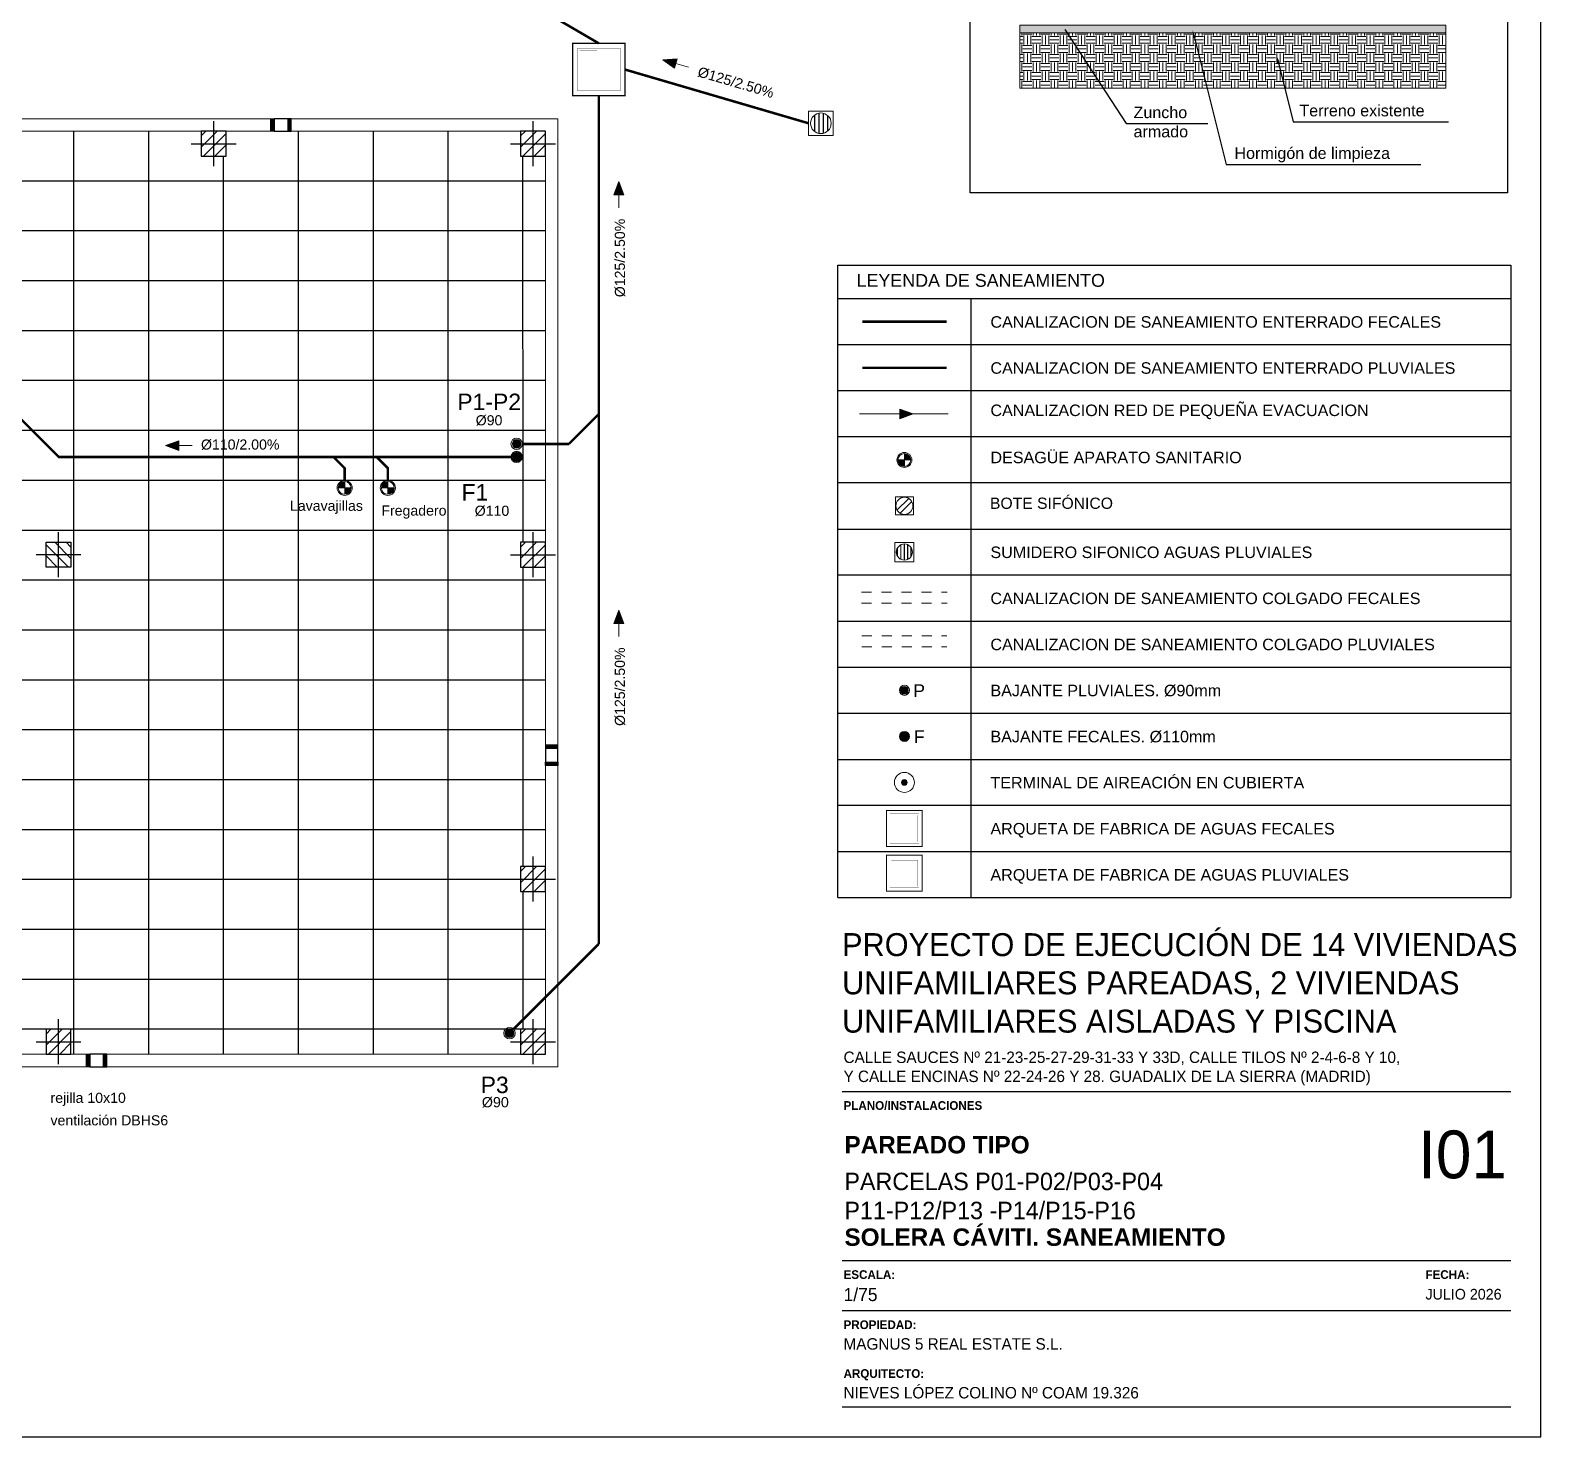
# Model space of a CAD drawing. Header units: millimetres. Extents: x 441156 to 441876, y 4514765 to 4515211.
# Drawn here: x 441206.12 to 441221.26, y 4515165.05 to 4515179.14 of the extents above; entities that cross this region are included whole.
import ezdxf
from ezdxf.enums import TextEntityAlignment as Align

# ---------------------------------------------------------------- set-up
doc = ezdxf.new("R2010")
doc.units = ezdxf.units.MM
doc.linetypes.add('CONTINUA', pattern=[0])
doc.linetypes.add('TRAZO_Y_PUNTO', pattern=[1, 0.5, -0.25, 0, -0.25])
doc.layers.add('01_cartela', color=6, linetype='Continuous', plot=False)
for name, color, linetype in [('01_FECALES', 170, 'Continuous'), ('01_texto cartela', 5, 'Continuous'), ('01_textos', 7, 'Continuous'), ('01_ventanas', 2, 'Continuous'), ('CALEFAC_NOTAS', 7, 'Continuous'), ('INGIN SANEAMIENTO TEXTO', 7, 'Continuous'), ('PILAR_EJES', 1, 'Continuous'), ('PILAR_HORMIGON', 2, 'Continuous'), ('PILAR_RAYA', 4, 'Continuous')]:
    doc.layers.add(name, color=color, linetype=linetype)
for name, color, linetype, lineweight in [('01_varios', 4, 'Continuous', 0), ('_CAVITI-AUX', 2, 'Continuous', 5), ('INGIN SANEAMIENTO BAJANTE FECALES', 10, 'Continuous', 5), ('INGIN SANEAMIENTO BAJANTE PLUVIALES', 170, 'Continuous', 5), ('INGIN SANEAMIENTO ENTERRADO FECALES', 10, 'Continuous', 25), ('INGIN SANEAMIENTO ENTERRADO PLUVIALES', 170, 'Continuous', 25), ('INGIN SANEAMIENTO TEXTO ENTERRADO', 7, 'Continuous', 0), ('Instalaciones_ventilación_extracción', 86, 'Continuous', 25)]:
    doc.layers.add(name, color=color, linetype=linetype, lineweight=lineweight)
doc.layers.add('INGIN SANEAMIENTO INTERIOR', color=7, linetype='Continuous', lineweight=20, true_color=0x046206)
doc.styles.add('Century Gothic', font='', dxfattribs={"height": 2})
doc.styles.add('Century Gothic_3', font='', dxfattribs={"height": 4.5})
doc.styles.add('Century Gothic_5', font='', dxfattribs={"height": 2.5})
doc.styles.add('Century Gothic_6', font='', dxfattribs={"height": 11})
doc.styles.add('Estilo1', font='swissel.ttf')
doc.styles.add('NIEVES2', font='sanss___.ttf')
doc.styles.add('NIEVES3', font='swisseb.ttf')
doc.styles.get('Century Gothic').set_extended_font_data('Century Gothic')
doc.styles.get('Century Gothic_3').set_extended_font_data('Century Gothic')
doc.styles.get('Century Gothic_5').set_extended_font_data('Century Gothic')
doc.styles.get('Century Gothic_6').set_extended_font_data('Century Gothic')
doc.linetypes.add('FLE2', pattern='A,1e-05,[1,fle2.shx,S=1,R=0,X=0,Y=0],-1', length=1.00001)

# ---------------------------------------------------------------- blocks, each defined once
blk = doc.blocks.new('B PLUVIALES')
at = {"layer": 'INGIN SANEAMIENTO BAJANTE PLUVIALES', "lineweight": 0}
h = blk.add_hatch(color=256, dxfattribs=at)
h.dxf.hatch_style = 1
edge = h.paths.add_edge_path()
edge.add_arc((57.049, 40.386), 0.0688, 0, 360)
for radius in [0.0918, 0.0688]:
    blk.add_circle((57.049, 40.386), radius, dxfattribs=at)
blk = doc.blocks.new('BAJANTE FECALES')
at = {"layer": 'INGIN SANEAMIENTO BAJANTE FECALES', "lineweight": 0}
h = blk.add_hatch(dxfattribs=at)
h.set_pattern_fill('GOST_WOOD', color=256, scale=0.005)
edge = h.paths.add_edge_path(flags=17)
edge.add_arc((57.049, 39.966), 0.0688, 0, 360)
edge = h.paths.add_edge_path()
edge.add_arc((57.049, 39.966), 0.0918, 0, 360)
h = blk.add_hatch(color=256, dxfattribs=at)
h.dxf.hatch_style = 1
edge = h.paths.add_edge_path()
edge.add_arc((57.049, 39.966), 0.0688, 0, 360)
for radius in [0.0918, 0.0688]:
    blk.add_circle((57.049, 39.966), radius, dxfattribs=at)
blk = doc.blocks.new('ARQUETA FECALES 1')
at = {"layer": 'INGIN SANEAMIENTO ENTERRADO FECALES'}
for points, const_width in [([(13.525, 21.29), (13.525, 21.824), (14.059, 21.824), (14.059, 21.29)], 0.015), ([(13.574, 21.339), (13.574, 21.775), (14.01, 21.775), (14.01, 21.339)], 0.0015), ([(13.597, 21.362), (13.597, 21.753), (13.988, 21.753), (13.988, 21.362)], 0.0015)]:
    blk.add_lwpolyline(points, close=True, dxfattribs=dict(at, const_width=const_width))
blk = doc.blocks.new('ARQUETA 3')
at = {"layer": 'INGIN SANEAMIENTO ENTERRADO PLUVIALES'}
for points, const_width in [([(13.614, 20.539), (13.614, 20.895), (13.97, 20.895), (13.97, 20.539)], 0.01), ([(13.647, 20.572), (13.647, 20.862), (13.937, 20.862), (13.937, 20.572)], 0.001), ([(13.662, 20.587), (13.662, 20.847), (13.922, 20.847), (13.922, 20.587)], 0.001)]:
    blk.add_lwpolyline(points, close=True, dxfattribs=dict(at, const_width=const_width))
blk = doc.blocks.new('SIFON')
at = {"layer": 'INGIN SANEAMIENTO INTERIOR', "linetype": 'Continuous', "lineweight": 0}
h = blk.add_hatch(color=256, dxfattribs=at)
h.dxf.hatch_style = 1
edge = h.paths.add_edge_path()
edge.add_line((1065.928, 523.956), (1065.852, 523.956))
edge.add_arc((1065.928, 523.956), 0.076, 180, 270)
edge.add_line((1065.928, 523.88), (1065.928, 523.956))
edge = h.paths.add_edge_path()
edge.add_line((1065.928, 524.032), (1065.928, 523.956))
edge.add_line((1065.928, 523.956), (1066.004, 523.956))
edge.add_arc((1065.928, 523.956), 0.076, 0, 90)
for points in [[(1065.852, 523.956), (1066.004, 523.956)], [(1065.928, 524.032), (1065.928, 523.88)]]:
    blk.add_lwpolyline(points, dxfattribs=at)
for radius in [0.0891, 0.076]:
    blk.add_circle((1065.928, 523.956), radius, dxfattribs=at)
blk = doc.blocks.new('DLECHA SANEAMIENTO INTERIOR')
at = {"layer": 'INGIN SANEAMIENTO INTERIOR', "lineweight": 0}
h = blk.add_hatch(color=256, dxfattribs=at)
h.dxf.hatch_style = 1
h.paths.add_polyline_path([(1048.429, 522.543), (1048.429, 522.658), (1048.588, 522.6)])
blk.add_lwpolyline([(1048.429, 522.543), (1048.429, 522.658), (1048.588, 522.6), (1048.429, 522.543)], dxfattribs=at)
blk = doc.blocks.new('BOTE_SIFONICO')
at = {"layer": 'INGIN SANEAMIENTO INTERIOR', "ltscale": 0.5}
for p, q in [((-0.062, -0.036), (0.036, 0.062)), ((-0.036, -0.062), (0.062, 0.036))]:
    blk.add_line(p, q, dxfattribs=at)
blk.add_lwpolyline([(-0.075, -0.075), (0.075, -0.075), (0.075, 0.075), (-0.075, 0.075), (-0.075, -0.075)], close=True, dxfattribs=at)
blk.add_circle((0, 0), 0.0712, dxfattribs=at)
blk = doc.blocks.new('Ejes del pilar')
at = {"layer": 'PILAR_EJES'}
for p, q in [((0, -0.5), (0, 0.5)), ((-0.5, 0), (0.5, 0))]:
    blk.add_line(p, q, dxfattribs=at)
blk = doc.blocks.new('707288125-RAYADO P13')
at = {"layer": 'PILAR_RAYA'}
for p, q in [((-0.00125, -0.00036), (0.00036, 0.00125)), ((-0.00125, 0.00077), (-0.00077, 0.00125)), ((-0.00101, -0.00125), (0.00125, 0.00101)), ((0.00012, -0.00125), (0.00125, -0.00012))]:
    blk.add_line(p, q, dxfattribs=at)

msp = doc.modelspace()

# ---------------------------------------------------------------- hatches: boundary and pattern name
at = {"layer": '_CAVITI-AUX'}
h = msp.add_hatch(dxfattribs=at)
h.set_pattern_fill('AR-CONC', color=254, scale=0.000316315, style=0)
h.set_pattern_definition([(50, (441142.730376, 4515159.658404), (0.05762772, -0.00504177), [0.0060258, -0.066283783]), (355, (441142.730376, 4515159.658404), (-0.01114802, 0.060434123), [0.00482064, -0.05302721]), (100.451445, (441142.73518, 4515159.657984), (0.046479703, 0.05539235), [0.00512114, -0.056332594]), (46.1842, (441142.730376, 4515159.67447), (0.085746334, -0.013298614), [0.0090387, -0.09942567]), (96.63556, (441142.73752, 4515159.673364), (0.07509446, 0.07826456), [0.00768171, -0.08449897]), (351.18415, (441142.73038, 4515159.67447), (0.07509446, 0.07826456), [0.00723095, -0.07954045]), (21, (441142.73841, 4515159.670455), (0.047957888, -0.032348004), [0.0060258, -0.066283783]), (326, (441142.73841, 4515159.670455), (0.0195489, 0.058261394), [0.00482064, -0.053027026]), (71.451445, (441142.742407, 4515159.66776), (0.06750679, 0.02591339), [0.00512114, -0.056332497]), (37.5, (441142.730376, 4515159.658404), (0.000976971, 0.026746017), [0, -0.052384274, 0, -0.053830466, 0, -0.053227886]), (7.5, (441142.730376, 4515159.658404), (0.021136053, 0.031688606), [0, -0.0306914, 0, -0.051179114, 0, -0.020286855]), (327.5, (441142.71246, 4515159.658404), (0.0428893225, -0.001812087), [0, -0.020085995, 0, -0.062668303, 0, -0.083156018]), (317.5, (441142.704425, 4515159.658404), (0.046855464, 0.008042777), [0, -0.026111793, 0, -0.041618181, 0, -0.059052824])])
h.paths.add_polyline_path([(441220.30659953, 4515179.19311643), (441220.1484421, 4515179.19311643), (441216.32103208, 4515179.19311643), (441216.03634869, 4515179.19311643), (441216.03634869, 4515179.11403771), (441220.30659953, 4515179.11403771)])
h = msp.add_hatch(dxfattribs=at)
h.set_pattern_fill('EARTH', color=254, scale=0.014241, style=0)
h.set_pattern_definition([(0, (441142.73038, 4515159.6584), (0.09042871, 0.09042871), [0.0904287, -0.0904287]), (0, (441142.73038, 4515159.692315), (0.09042871, 0.09042871), [0.0904287, -0.0904287]), (0, (441142.73038, 4515159.726225), (0.09042871, 0.09042871), [0.0904287, -0.0904287]), (90, (441142.74168, 4515159.73753), (-0.09042871, 0.09042871), [0.0904287, -0.0904287]), (90, (441142.77559, 4515159.73753), (-0.09042871, 0.09042871), [0.0904287, -0.0904287]), (90, (441142.8095, 4515159.73753), (-0.09042871, 0.09042871), [0.0904287, -0.0904287])])
h.paths.add_polyline_path([(441220.30659953, 4515179.11403771), (441216.03634869, 4515179.11403771), (441216.03634869, 4515178.56048668), (441220.30659953, 4515178.56048668)])
at = {"layer": 'INGIN SANEAMIENTO BAJANTE PLUVIALES', "lineweight": 0}
h = msp.add_hatch(dxfattribs=at)
h.set_pattern_fill('JIS_RC_18', color=256, scale=0.002397, angle=45)
h.set_pattern_definition([(90, (441122.173194, 4515129.91135), (-0.043142653, 9e-18), []), (90, (441122.17489, 4515129.913045), (-0.043142653, 9e-18), []), (90, (441122.176584, 4515129.91474), (-0.043142653, 9e-18), [])])
edge = h.paths.add_edge_path()
edge.add_arc((441214.04389666, 4515178.20870162), 0.10331887, 0, 360)
h = msp.add_hatch(dxfattribs=at)
h.set_pattern_fill('JIS_RC_18', color=256, scale=0.00188, angle=45)
h.set_pattern_definition([(90, (441158.471048, 4515136.031274), (-0.033837375, 7e-18), []), (90, (441158.472377, 4515136.032603), (-0.033837375, 7e-18), []), (90, (441158.473707, 4515136.033932), (-0.033837375, 7e-18), [])])
edge = h.paths.add_edge_path()
edge.add_arc((441214.88111144, 4515173.91154917), 0.08103441, 0, 360)
h = msp.add_hatch(color=256, dxfattribs=at)
h.dxf.hatch_style = 1
edge = h.paths.add_edge_path()
edge.add_arc((441214.88111144, 4515171.60295), 0.0283421, 0, 360)
at = {"layer": 'INGIN SANEAMIENTO TEXTO ENTERRADO'}
h = msp.add_hatch(color=256, dxfattribs=at)
h.dxf.hatch_style = 1
h.paths.add_polyline_path([(441212.60375977, 4515178.85380203), (441212.57628869, 4515178.75998395), (441212.46094424, 4515178.84468919)])
h = msp.add_hatch(color=256, dxfattribs=at)
h.dxf.hatch_style = 1
h.paths.add_polyline_path([(441212.06833707, 4515177.49240471), (441211.97057976, 4515177.49240471), (441212.01945842, 4515177.62690451)])
h = msp.add_hatch(color=256, dxfattribs=at)
h.dxf.hatch_style = 1
h.paths.add_polyline_path([(441207.6121086, 4515174.92912891), (441207.61210856, 4515175.02688622), (441207.47760878, 4515174.97800751)])
h = msp.add_hatch(color=256, dxfattribs=at)
h.dxf.hatch_style = 1
h.paths.add_polyline_path([(441212.06833707, 4515173.19598212), (441211.97057976, 4515173.19598212), (441212.01945842, 4515173.33048192)])
at = {"layer": 'Instalaciones_ventilación_extracción'}
h = msp.add_hatch(color=256, dxfattribs=at)
h.dxf.hatch_style = 1
h.paths.add_polyline_path([(441208.56595687, 4515178.12937928), (441208.53332484, 4515178.12937928), (441208.53332484, 4515178.25437928), (441208.56595687, 4515178.25437928)])
h = msp.add_hatch(color=256, dxfattribs=at)
h.dxf.hatch_style = 1
h.paths.add_polyline_path([(441208.73793086, 4515178.12937928), (441208.70529883, 4515178.12937928), (441208.70529883, 4515178.25437928), (441208.73793086, 4515178.25437928)])
h = msp.add_hatch(color=256, dxfattribs=at)
h.dxf.hatch_style = 1
h.paths.add_polyline_path([(441211.40996088, 4515171.97750481), (441211.40996088, 4515171.94487279), (441211.28496088, 4515171.94487279), (441211.28496088, 4515171.97750481)])
h = msp.add_hatch(color=256, dxfattribs=at)
h.dxf.hatch_style = 1
h.paths.add_polyline_path([(441211.40996087, 4515171.80553082), (441211.40996087, 4515171.7728988), (441211.28496088, 4515171.7728988), (441211.28496088, 4515171.80553082)])
h = msp.add_hatch(color=256, dxfattribs=at)
h.dxf.hatch_style = 1
h.paths.add_polyline_path([(441206.71789494, 4515168.75437928), (441206.68526292, 4515168.75437928), (441206.68526292, 4515168.87937928), (441206.71789495, 4515168.87937928)])
h = msp.add_hatch(color=256, dxfattribs=at)
h.dxf.hatch_style = 1
h.paths.add_polyline_path([(441206.88986893, 4515168.75437928), (441206.85723691, 4515168.75437928), (441206.85723691, 4515168.87937928), (441206.88986893, 4515168.87937928)])

# ---------------------------------------------------------------- linework, layer by layer
at = {"layer": '01_cartela', "color": 3}
msp.add_lwpolyline([(441190.61999953, 4515186.58008588), (441190.61999953, 4515165.04506187), (441221.25798759, 4515165.04506187), (441221.25798759, 4515186.58008588)], close=True, dxfattribs=at)
at = {"layer": '01_texto cartela', "color": 5}
for p, q in [((441214.25671444, 4515168.50596835), (441220.95798759, 4515168.50596835)), ((441214.25671444, 4515166.81158897), (441220.95798759, 4515166.81158897)), ((441214.25671444, 4515166.30926953), (441220.95798759, 4515166.30926953)), ((441214.25671444, 4515165.34506187), (441220.95798759, 4515165.34506187))]:
    msp.add_line(p, q, dxfattribs=at)
at = {"layer": '01_varios', "elevation": -0.00000053}
for points in [[(441195.70996087, 4515178.25437928), (441211.40996088, 4515178.25437928), (441211.40996088, 4515168.75437928), (441195.70996087, 4515168.75437928)], [(441195.83496087, 4515178.12937928), (441211.28496088, 4515178.12937928), (441211.28496088, 4515168.87937928), (441195.83496087, 4515168.87937928)]]:
    msp.add_lwpolyline(points, close=True, dxfattribs=at)
at = {"layer": '01_ventanas', "linetype": 'CONTINUA'}
for p, q in [((441206.55996087, 4515168.87937928, -0.00000122), (441206.55996087, 4515178.12937928, -0.00000091)), ((441207.30996087, 4515168.87937928, -0.00000122), (441207.30996087, 4515178.12937928, -0.00000091)), ((441208.80996087, 4515168.87937928, -0.00000122), (441208.80996087, 4515178.12937928, -0.00000091)), ((441209.55996087, 4515168.87937928, -0.00000122), (441209.55996087, 4515178.12937928, -0.00000091)), ((441210.30996087, 4515168.87937928, -0.00000122), (441210.30996087, 4515178.12937928, -0.00000091)), ((441208.05996087, 4515168.87937928, -0.00000122), (441208.05996087, 4515177.87937901, 0.00000222)), ((441211.05996087, 4515174.00937816, -0.00000074), (441211.0591926, 4515177.879379)), ((441211.28496088, 4515177.62937928, -0.00000106), (441195.83496087, 4515177.62937928, -0.00000106)), ((441211.28496088, 4515177.12937928, -0.00000106), (441195.83496087, 4515177.12937928, -0.00000106)), ((441211.28496088, 4515176.62937928, -0.00000106), (441195.83496087, 4515176.62937928, -0.00000106)), ((441211.28496088, 4515176.12937928, -0.00000106), (441195.83496087, 4515176.12937928, -0.00000106)), ((441211.28496088, 4515175.62937928, -0.00000106), (441195.83496087, 4515175.62937928, -0.00000106)), ((441211.28496088, 4515175.12937928, -0.00000106), (441195.83496087, 4515175.12937928, -0.00000106)), ((441211.28496088, 4515174.62937928, -0.00000106), (441195.83496087, 4515174.62937928, -0.00000106)), ((441211.28496088, 4515174.12937928, -0.00000107), (441195.83496087, 4515174.12937928, -0.00000052)), ((441211.05996087, 4515170.75937277, -0.0000006), (441211.05996087, 4515173.75937816, -0.00000073)), ((441211.28496088, 4515173.62937928, -0.00000106), (441195.83496087, 4515173.62937928, -0.00000106)), ((441211.28496088, 4515173.12937928, -0.00000106), (441195.83496087, 4515173.12937928, -0.00000106)), ((441211.28496088, 4515172.62937928, -0.00000106), (441195.83496087, 4515172.62937928, -0.00000106)), ((441211.28496088, 4515172.12937928, -0.00000106), (441195.83496087, 4515172.12937928, -0.00000106)), ((441211.28496088, 4515171.62937928, -0.00000106), (441195.83496087, 4515171.62937928, -0.00000106)), ((441211.28496088, 4515171.12937928, -0.00000106), (441195.83496087, 4515171.12937928, -0.00000106)), ((441211.03496052, 4515170.62937928, -0.00000053), (441195.83496087, 4515170.62937928, -0.00000106)), ((441211.05996087, 4515169.12937901, -0.00000053), (441211.05996087, 4515170.50937277, -0.00000059)), ((441211.28496088, 4515170.12937928, -0.00000106), (441195.83496087, 4515170.12937928, -0.00000106)), ((441211.28496088, 4515169.62937928, -0.00000106), (441195.83496087, 4515169.62937928, -0.00000106)), ((441211.03496088, 4515169.12937928, -0.00000106), (441196.08496088, 4515169.12937928, -0.00000053))]:
    msp.add_line(p, q, dxfattribs=at)
at = {"layer": '_CAVITI-AUX'}
msp.add_line((441216.03634869, 4515179.11403771), (441220.30659953, 4515179.11403771), dxfattribs=at)
at = {"layer": '_CAVITI-AUX', "linetype": 'ByBlock', "lineweight": -2}
msp.add_line((441218.777043, 4515178.223096), (441218.79285875, 4515178.223096), dxfattribs=at)
at = {"layer": '_CAVITI-AUX'}
for points in [[(441220.30659953, 4515179.19311643), (441220.1484421, 4515179.19311643), (441216.32103208, 4515179.19311643), (441216.03634869, 4515179.19311643), (441216.03634869, 4515179.11403771), (441220.30659953, 4515179.11403771)], [(441220.30659953, 4515179.11403771), (441216.03634869, 4515179.11403771), (441216.03634869, 4515178.56048668), (441220.30659953, 4515178.56048668)]]:
    msp.add_lwpolyline(points, close=True, dxfattribs=at)
at = {"layer": '_CAVITI-AUX', "linetype": 'ByBlock', "lineweight": -2}
for points in [[(441216.49011625, 4515179.15020726), (441217.10252295, 4515178.20515727), (441217.92162568, 4515178.20515727)], [(441217.78854849, 4515179.06426729), (441218.10653712, 4515177.79690513), (441220.05753652, 4515177.79690513)], [(441218.62845908, 4515178.81528583), (441218.777043, 4515178.223096)], [(441218.79285875, 4515178.223096), (441220.33267653, 4515178.223096)]]:
    msp.add_lwpolyline(points, dxfattribs=at)
at = {"layer": '_CAVITI-AUX'}
for points in [[(441217.80133203, 4515179.06747476), (441217.76930369, 4515179.14096854), (441217.77576494, 4515179.06105983)], [(441218.64124263, 4515178.8184933), (441218.60921429, 4515178.89198708), (441218.61567554, 4515178.81207836)]]:
    msp.add_solid(points, dxfattribs=at)
at = {"layer": 'CALEFAC_NOTAS', "color": 7}
for p, q in [((441214.21257352, 4515176.45100825), (441214.21257352, 4515176.78725444)), ((441220.95798759, 4515176.45100825), (441214.21257352, 4515176.45100825)), ((441215.54964936, 4515170.44865042), (441215.54964936, 4515176.45100825)), ((441220.95798759, 4515175.98928842), (441214.21257352, 4515175.98928842)), ((441220.95798759, 4515175.52756858), (441214.21257352, 4515175.52756858)), ((441220.95798759, 4515175.06584875), (441214.21257352, 4515175.06584875)), ((441220.95798759, 4515174.60412892), (441214.21257352, 4515174.60412892)), ((441214.21257352, 4515174.14240908), (441220.95798759, 4515174.14240908)), ((441220.95798759, 4515173.68068925), (441214.21257352, 4515173.68068925)), ((441214.21257352, 4515173.21896942), (441220.95798759, 4515173.21896942)), ((441214.21257352, 4515172.75724958), (441220.95798759, 4515172.75724958)), ((441214.21257352, 4515172.29552975), (441220.95798759, 4515172.29552975)), ((441214.21257352, 4515171.83380992), (441220.95798759, 4515171.83380992)), ((441220.95798759, 4515171.37209008), (441214.21257352, 4515171.37209008)), ((441214.21257352, 4515170.91037025), (441220.95798759, 4515170.91037025)), ((441214.21257352, 4515170.44865042), (441220.95798759, 4515170.44865042))]:
    msp.add_line(p, q, dxfattribs=at)
at = {"layer": 'CALEFAC_NOTAS', "linetype": 'CONTINUA'}
for p, q in [((441214.21257352, 4515176.78725444), (441220.95798759, 4515176.78725444)), ((441214.21257352, 4515170.44865042), (441214.21257352, 4515176.78725444)), ((441220.95798759, 4515176.78725444), (441220.95798759, 4515170.44865042))]:
    msp.add_line(p, q, dxfattribs=at)
at = {"layer": 'CALEFAC_NOTAS', "color": 7}
msp.add_lwpolyline([(441215.5400149, 4515181.43691222), (441220.92442597, 4515181.43691222), (441220.92442597, 4515177.51093462), (441215.5400149, 4515177.51093462)], close=True, dxfattribs=at)
at = {"layer": 'INGIN SANEAMIENTO BAJANTE PLUVIALES', "color": 10, "linetype": 'TRAZO_Y_PUNTO', "lineweight": 0, "ltscale": 0.1}
for p, q in [((441214.45193637, 4515173.50929205), (441215.3102865, 4515173.50929205)), ((441214.45193637, 4515173.39935906), (441215.3102865, 4515173.39935906))]:
    msp.add_line(p, q, dxfattribs=at)
at = {"layer": 'INGIN SANEAMIENTO BAJANTE PLUVIALES', "linetype": 'TRAZO_Y_PUNTO', "lineweight": 0, "ltscale": 0.1}
for p, q in [((441214.45463384, 4515173.07074189), (441215.30758904, 4515173.07074189)), ((441214.45463384, 4515172.9608089), (441215.30758904, 4515172.9608089))]:
    msp.add_line(p, q, dxfattribs=at)
at = {"layer": 'INGIN SANEAMIENTO BAJANTE PLUVIALES', "lineweight": 0, "elevation": -0.00000053}
msp.add_lwpolyline([(441213.92123145, 4515178.08603641), (441213.92123145, 4515178.33136683), (441214.16656187, 4515178.33136683), (441214.16656187, 4515178.08603641)], close=True, dxfattribs=at)
at = {"layer": 'INGIN SANEAMIENTO BAJANTE PLUVIALES', "lineweight": 0}
msp.add_lwpolyline([(441214.78490343, 4515173.81534116), (441214.78490343, 4515174.00775718), (441214.97731945, 4515174.00775718), (441214.97731945, 4515173.81534116)], close=True, dxfattribs=at)
for centre, radius in [((441214.04389666, 4515178.20870162, -0.00000053), 0.10331887), ((441214.88111144, 4515173.91154917), 0.08103441), ((441214.88111144, 4515171.60295), 0.10043635), ((441214.88111144, 4515171.60295), 0.0283421)]:
    msp.add_circle(centre, radius, dxfattribs=at)
at = {"layer": 'INGIN SANEAMIENTO ENTERRADO FECALES', "color": 170, "elevation": -0.00000053}
for points, const_width in [([(441211.55694588, 4515178.48476687), (441212.08194588, 4515178.48476696), (441212.08194579, 4515179.00976696), (441211.55694579, 4515179.00976687)], 0.01473608), ([(441211.60547116, 4515178.53329216), (441212.03342059, 4515178.53329224), (441212.03342051, 4515178.96124167), (441211.60547108, 4515178.96124159)], 0.00147361), ([(441211.62750625, 4515178.55532726), (441212.01138549, 4515178.55532733), (441212.01138542, 4515178.93920657), (441211.62750618, 4515178.9392065)], 0.00147361)]:
    msp.add_lwpolyline(points, close=True, dxfattribs=dict(at, const_width=const_width))
at = {"layer": 'INGIN SANEAMIENTO ENTERRADO FECALES', "const_width": 0.025}
for points in [[(441215.30393064, 4515176.22052311), (441214.45829224, 4515176.22023271)], [(441209.27253146, 4515174.63032875), (441209.27253146, 4515174.75299409), (441209.16082247, 4515174.86470308)], [(441209.70490768, 4515174.63032875), (441209.70490768, 4515174.75299409), (441209.59319869, 4515174.86470308)]]:
    msp.add_lwpolyline(points, dxfattribs=at)
at = {"layer": 'INGIN SANEAMIENTO ENTERRADO FECALES', "const_width": 0.025, "elevation": -0.00000053}
msp.add_lwpolyline([(441210.93850292, 4515174.86470308), (441206.40847215, 4515174.86470308), (441205.97641391, 4515175.29676131), (441203.85666963, 4515175.29676131), (441203.74496064, 4515175.40847031)], dxfattribs=at)
at = {"layer": 'INGIN SANEAMIENTO ENTERRADO PLUVIALES', "const_width": 0.025, "elevation": -0.00000053}
for points in [[(441211.81944579, 4515179.00976692), (441204.70696058, 4515183.15205334)], [(441213.92123145, 4515178.20870162), (441212.08194584, 4515178.74726696)], [(441211.81944588, 4515178.48476692), (441211.81944588, 4515169.98460165)], [(441211.81944588, 4515175.29543499), (441211.51944588, 4515174.99543499)], [(441211.0528253, 4515174.99543499), (441211.51944588, 4515174.99543499)], [(441210.96541013, 4515169.13056591), (441211.81944588, 4515169.98460165)]]:
    msp.add_lwpolyline(points, dxfattribs=at)
at = {"layer": 'INGIN SANEAMIENTO ENTERRADO PLUVIALES', "const_width": 0.025}
msp.add_lwpolyline([(441215.30393064, 4515175.75880327), (441214.45829224, 4515175.75851288)], dxfattribs=at)
at = {"layer": 'INGIN SANEAMIENTO INTERIOR'}
msp.add_lwpolyline([(441214.43097823, 4515175.29670867), (441215.31982081, 4515175.29670867)], dxfattribs=at)
at = {"layer": 'INGIN SANEAMIENTO TEXTO ENTERRADO'}
for p, q in [((441212.46094424, 4515178.84468919, -0.00000053), (441212.71662239, 4515178.7698235, -0.00000053)), ((441212.01945842, 4515177.62690451, -0.00000053), (441212.01945842, 4515177.36049095, -0.00000053)), ((441207.47760878, 4515174.97800751, -0.00000102), (441207.74402235, 4515174.97800761, -0.00000102)), ((441212.01945842, 4515173.33048192, -0.00000053), (441212.01945842, 4515173.06406835, -0.00000053))]:
    msp.add_line(p, q, dxfattribs=at)
for points, elevation in [([(441212.60375977, 4515178.85380203), (441212.57628869, 4515178.75998395), (441212.46094424, 4515178.84468919), (441212.60375977, 4515178.85380203)], -0.00000053), ([(441212.06833707, 4515177.49240471), (441211.97057976, 4515177.49240471), (441212.01945842, 4515177.62690451), (441212.06833707, 4515177.49240471)], -0.00000053), ([(441207.6121086, 4515174.92912891), (441207.61210856, 4515175.02688622), (441207.47760878, 4515174.97800751), (441207.6121086, 4515174.92912891)], -0.00000102), ([(441212.06833707, 4515173.19598212), (441211.97057976, 4515173.19598212), (441212.01945842, 4515173.33048192), (441212.06833707, 4515173.19598212)], -0.00000053)]:
    msp.add_lwpolyline(points, dxfattribs=dict(at, elevation=elevation))
at = {"layer": 'Instalaciones_ventilación_extracción', "elevation": -0.00000053}
for points in [[(441208.53332484, 4515178.25437928), (441208.56595687, 4515178.25437928), (441208.56595687, 4515178.12937928), (441208.53332484, 4515178.12937928)], [(441208.70529883, 4515178.25437928), (441208.56595687, 4515178.25437928), (441208.56595687, 4515178.12937928), (441208.70529883, 4515178.12937928)], [(441208.73793086, 4515178.25437928), (441208.70529883, 4515178.25437928), (441208.70529883, 4515178.12937928), (441208.73793086, 4515178.12937928)], [(441211.28496088, 4515171.97750481), (441211.28496088, 4515171.94487279), (441211.40996088, 4515171.94487279), (441211.40996088, 4515171.97750481)], [(441211.28496088, 4515171.94487279), (441211.28496088, 4515171.80553082), (441211.40996088, 4515171.80553082), (441211.40996088, 4515171.94487279)], [(441211.28496088, 4515171.7728988), (441211.28496088, 4515171.80553082), (441211.40996088, 4515171.80553082), (441211.40996088, 4515171.7728988)], [(441206.68526292, 4515168.87937928), (441206.71789494, 4515168.87937928), (441206.71789494, 4515168.75437928), (441206.68526292, 4515168.75437928)], [(441206.85723691, 4515168.87937928), (441206.71789494, 4515168.87937928), (441206.71789494, 4515168.75437928), (441206.85723691, 4515168.75437928)], [(441206.88986893, 4515168.87937928), (441206.85723691, 4515168.87937928), (441206.85723691, 4515168.75437928), (441206.88986893, 4515168.75437928)]]:
    msp.add_lwpolyline(points, close=True, dxfattribs=at)
at = {"layer": 'PILAR_HORMIGON'}
for points in [[(441207.83496081, 4515177.879379), (441208.08496081, 4515177.879379), (441208.08496081, 4515178.129379), (441207.83496081, 4515178.129379), (441207.83496081, 4515177.879379)], [(441211.03496088, 4515177.879379), (441211.28496088, 4515177.879379), (441211.28496088, 4515178.129379), (441211.03496088, 4515178.129379), (441211.03496088, 4515177.879379)], [(441206.53012246, 4515173.75937761), (441206.28012246, 4515173.75937761), (441206.28012246, 4515174.00937761), (441206.53012246, 4515174.00937761), (441206.53012246, 4515173.75937761)], [(441211.03496088, 4515173.75937816), (441211.28496088, 4515173.75937816), (441211.28496088, 4515174.00937816), (441211.03496088, 4515174.00937816), (441211.03496088, 4515173.75937816)], [(441211.03496052, 4515170.50937277), (441211.28496052, 4515170.50937277), (441211.28496052, 4515170.75937277), (441211.03496052, 4515170.75937277), (441211.03496052, 4515170.50937277)], [(441206.28012228, 4515168.879379), (441206.53012228, 4515168.879379), (441206.53012228, 4515169.129379), (441206.28012228, 4515169.129379), (441206.28012228, 4515168.879379)], [(441211.03496088, 4515168.879379), (441211.28496088, 4515168.879379), (441211.28496088, 4515169.129379), (441211.03496088, 4515169.129379), (441211.03496088, 4515168.879379)]]:
    msp.add_lwpolyline(points, close=True, dxfattribs=at)

# ---------------------------------------------------------------- block references
at = {"layer": '01_FECALES', "color": 120, "xscale": -1.20000000001267, "yscale": 1.20000000001267, "zscale": 1.20000000001267, "rotation": 269.9999999999851}
msp.add_blockref('BOTE_SIFONICO', (441214.88111144, 4515174.37504331), dxfattribs=at)
msp.add_blockref('BOTE_SIFONICO', (441214.88111144, 4515174.37504331), dxfattribs=at)
at = {"layer": 'INGIN SANEAMIENTO BAJANTE FECALES', "color": 2, "xscale": 0.6229536188298805, "yscale": 0.6229536188298805, "zscale": 0.6229536188298805, "rotation": 180}
msp.add_blockref('BAJANTE FECALES', (441246.53449429, 4515199.76181193, -0.00000053), dxfattribs=at)
at = {"layer": 'INGIN SANEAMIENTO BAJANTE FECALES', "color": 10, "xscale": 0.549664957791071, "yscale": 0.549664957791071, "zscale": 0.549664957791071}
msp.add_blockref('BAJANTE FECALES', (441183.5233201, 4515150.09663261), dxfattribs=at)
at = {"layer": 'INGIN SANEAMIENTO BAJANTE PLUVIALES', "xscale": -0.6229536188298805, "yscale": 0.6229536188298805, "zscale": 0.6229536188298805, "rotation": 270}
for p in [(441185.83691402, 4515139.45660481, -0.00000053), (441185.76624098, 4515133.55131666, -0.00000053)]:
    msp.add_blockref('B PLUVIALES', p, dxfattribs=at)
at = {"layer": 'INGIN SANEAMIENTO BAJANTE PLUVIALES', "xscale": 0.549664957791071, "yscale": 0.549664957791071, "zscale": 0.549664957791071}
msp.add_blockref('B PLUVIALES', (441183.5233201, 4515150.32749253), dxfattribs=at)
at = {"layer": 'INGIN SANEAMIENTO ENTERRADO FECALES', "xscale": 0.672789908336271, "yscale": 0.672789908336271, "zscale": 0.672789908336271}
msp.add_blockref('ARQUETA FECALES 1', (441205.60187465, 4515156.63777928), dxfattribs=at)
at = {"layer": 'INGIN SANEAMIENTO ENTERRADO PLUVIALES', "xscale": 1.010473965347343, "yscale": 1.010473965347343, "zscale": 1.010473965347343}
msp.add_blockref('ARQUETA 3', (441200.94447673, 4515149.75900239), dxfattribs=at)
at = {"layer": 'INGIN SANEAMIENTO INTERIOR', "xscale": 0.8456383966016479, "yscale": 0.8456383966016479, "zscale": 0.8456383966016479}
msp.add_blockref('DLECHA SANEAMIENTO INTERIOR', (440328.2441595, 4514733.36571748), dxfattribs=at)
at = {"layer": 'INGIN SANEAMIENTO INTERIOR', "linetype": 'FLE2', "yscale": 0.8456383966016479, "zscale": 0.8456383966016479}
for p, xscale in [((440313.49136867, 4514731.75731788), 0.8456383966016479), ((442110.66227423, 4514731.47729312), -0.8456383966016479), ((442111.09465045, 4514731.47729312), -0.8456383966016479)]:
    msp.add_blockref('SIFON', p, dxfattribs=dict(at, xscale=xscale))
at = {"layer": 'PILAR_EJES', "yscale": 0.4500000000000001}
for p, xscale in [((441207.95996081, 4515178.004379, 0.00000222), 0.4500000000000001), ((441211.15996088, 4515178.004379), 0.4500000000000001), ((441206.40512246, 4515173.88437761, -0.00000053), -0.4500000000000001), ((441211.15996088, 4515173.88437816), 0.4500000000000001), ((441211.15996052, 4515170.63437277, -0.00000053), 0.4500000000000001), ((441206.40512228, 4515169.004379), 0.4500000000000001), ((441211.15996088, 4515169.004379, -0.00000053), 0.4500000000000001)]:
    msp.add_blockref('Ejes del pilar', p, dxfattribs=dict(at, xscale=xscale))
at = {"layer": 'PILAR_RAYA', "yscale": 100, "zscale": 100}
for p, xscale in [((441207.95996081, 4515178.00437928, 0.00000222), 100), ((441211.15996088, 4515178.00437928), 100), ((441206.40512246, 4515173.88437789, -0.00000053), -100), ((441211.15996088, 4515173.88437844), 100), ((441211.15996052, 4515170.63437305, -0.00000053), 100), ((441206.40512228, 4515169.00437928), 100), ((441211.15996088, 4515169.00437928, -0.00000053), 100)]:
    msp.add_blockref('707288125-RAYADO P13', p, dxfattribs=dict(at, xscale=xscale))

# ---------------------------------------------------------------- texts
at = {"layer": '01_texto cartela', "insert": (441214.25671444, 4515170.47577944), "char_height": 0.23, "width": 6.8221698289, "attachment_point": 1, "style": 'Century Gothic_3'}
msp.add_mtext('\\PPROYECTO DE EJECUCIÓN DE 14 VIVIENDAS UNIFAMILIARES PAREADAS, 2 VIVIENDAS UNIFAMILIARES AISLADAS Y PISCINA', dxfattribs=at)
at = {"layer": '01_texto cartela', "color": 5}
for s, insert, char_height, width, attachment_point, style in [('CALLE SAUCES Nº 21-23-25-27-29-31-33 Y 33D, CALLE TILOS Nº 2-4-6-8 Y 10, \\PY CALLE ENCINAS Nº 22-24-26 Y 28. GUADALIX DE LA SIERRA (MADRID)', (441214.27150833, 4515168.90567982), 0.114550418, 9.2468106263, 1, 'Century Gothic'), ('{\\fCentury Gothic|b1|i0|c0|p34;PLANO/INSTALACIONES}', (441214.27150833, 4515168.40871088), 0.0870135776, 2.1171461181, 1, 'Century Gothic'), ('\\pt2.3273;\\PPARCELAS P01-P02/P03-P04\\PP11-P12/P13 -P14/P15-P16 ', (441214.28038466, 4515167.22352015), 0.1745530179, 7.0090801689, 7, 'Century Gothic_5'), ('\\pt2.3273;SOLERA CÁVITI. SANEAMIENTO', (441214.28038466, 4515166.9563479), 0.1745530179, 7.0090801689, 7, 'NIEVES3'), ('{\\fCentury Gothic|b1|i0|c0|p34;ESCALA: }', (441214.27150833, 4515166.71433151), 0.0870135776, 2.1171461181, 1, 'Century Gothic'), ('{\\fCentury Gothic|b1|i0|c0|p34;FECHA: }', (441220.10237575, 4515166.71433151), 0.0870135776, 2.1171461181, 1, 'Century Gothic'), ('1/75', (441214.27150833, 4515166.53569907), 0.130914763, 2.1171461181, 1, 'Century Gothic'), ('JULIO 2026', (441220.10237575, 4515166.52747236), 0.106913723, 3.5043768434, 1, 'Century Gothic'), ('{\\fCentury Gothic|b1|i0|c0|p34;PROPIEDAD:}', (441214.27150833, 4515166.21164645), 0.0870135776, 0.8370923696, 1, 'Century Gothic'), ('MAGNUS 5 REAL ESTATE S.L.', (441214.27150833, 4515166.03301401), 0.114550418, 4.882308024, 1, 'Century Gothic'), ('{\\fCentury Gothic|b1|i0|c0|p34;ARQUITECTO:}', (441214.27150833, 4515165.72256117), 0.0870135776, 0.8370923696, 1, 'Century Gothic'), ('NIEVES LÓPEZ COLINO Nº COAM 19.326', (441214.27150833, 4515165.54392873), 0.114550418, 3.6515309653, 1, 'Century Gothic')]:
    msp.add_mtext(s, dxfattribs=dict(at, insert=insert, char_height=char_height, width=width, attachment_point=attachment_point, style=style))
at = {"layer": '01_texto cartela', "color": 1}
for s, insert, char_height, width, attachment_point, style in [('\\pt2.3273;PAREADO TIPO ', (441214.28038466, 4515167.8823318), 0.1745530179, 7.0090801689, 7, 'NIEVES3'), ('I01', (441220.91846036, 4515168.11444743), 0.478574677, 1.0498533469, 3, 'Century Gothic_6')]:
    msp.add_mtext(s, dxfattribs=dict(at, insert=insert, char_height=char_height, width=width, attachment_point=attachment_point, style=style))
at = {"layer": '01_textos', "color": 1, "style": 'Estilo1'}
msp.add_text('LEYENDA DE SANEAMIENTO', height=0.1282612154, dxfattribs=at).set_placement((441214.40152157, 4515176.57017164))
at = {"layer": 'INGIN SANEAMIENTO BAJANTE FECALES', "color": 10, "style": 'NIEVES2'}
for s, height, p in [('F1', 0.164465438, (441210.44326124, 4515174.42784646, -0.00000053)), ('F', 0.12643481, (441214.97600278, 4515171.99795822))]:
    msp.add_text(s, height=height, dxfattribs=at).set_placement(p)
at = {"layer": 'INGIN SANEAMIENTO BAJANTE PLUVIALES', "style": 'NIEVES2'}
for s, height, p in [('P1-P2', 0.164465438, (441210.4015603, 4515175.33493148, -0.00000053)), ('P', 0.12643481, (441214.97041376, 4515172.45967806))]:
    msp.add_text(s, height=height, dxfattribs=at).set_placement(p)
msp.add_text('P3', height=0.164465438, dxfattribs=at).set_placement((441210.77577151, 4515168.48961462, -0.00000048), align=Align.CENTER)
at = {"layer": 'INGIN SANEAMIENTO TEXTO', "color": 5, "width": 4.9450096691, "attachment_point": 1, "style": 'Estilo1'}
for s, insert, char_height in [('Zuncho\\Parmado', (441217.17728252, 4515178.37575922), 0.115429641), ('Terreno existente', (441218.83901921, 4515178.39369794), 0.1154296411), ('Hormigón de limpieza', (441218.18856068, 4515177.96750707), 0.1154296411)]:
    msp.add_mtext(s, dxfattribs=dict(at, insert=insert, char_height=char_height))
at = {"layer": 'INGIN SANEAMIENTO TEXTO', "color": 5, "attachment_point": 1, "style": 'Estilo1'}
for s, width, insert, char_height in [('CANALIZACION DE SANEAMIENTO ENTERRADO FECALES', 6.6485632608, (441215.74341104, 4515176.27559721), 0.1154296411), ('CANALIZACION DE SANEAMIENTO ENTERRADO PLUVIALES', 6.6232700442, (441215.74341104, 4515175.81387737), 0.1154296411), ('CANALIZACION RED DE PEQUEÑA EVACUACION', 5.5609549455, (441215.74341104, 4515175.38977558), 0.1154296411), ('DESAGÜE APARATO SANITARIO', 4.2100631955, (441215.74341104, 4515174.91736348), 0.1154296411), ('BOTE SIFÓNICO', 8.1630085879, (441215.73868215, 4515174.45719838), 0.1126125), ('SUMIDERO SIFONICO AGUAS PLUVIALES', 6.0555258706, (441215.74341104, 4515173.96699804), 0.1154296411), ('CANALIZACION DE SANEAMIENTO COLGADO FECALES', 6.9014961033, (441215.74341104, 4515173.50527821), 0.1154296411), ('CANALIZACION DE SANEAMIENTO COLGADO PLUVIALES', 6.9014961033, (441215.74341104, 4515173.04355837), 0.1154296411), ('BAJANTE PLUVIALES. %%C90mm', 4.2100631955, (441215.74341104, 4515172.58183854), 0.1154296411), ('BAJANTE FECALES. %%C110mm', 4.2100631955, (441215.74341104, 4515172.12011871), 0.1154296411), ('TERMINAL DE AIREACIÓN EN CUBIERTA', 4.2100631955, (441215.74341104, 4515171.65839887), 0.1154296411), ('ARQUETA DE FABRICA DE AGUAS FECALES', 5.1459128872, (441215.74341104, 4515171.19667904), 0.1154296411), ('ARQUETA DE FABRICA DE AGUAS PLUVIALES', 6.2588880691, (441215.74341104, 4515170.7349592), 0.1154296411)]:
    msp.add_mtext_dynamic_manual_height_columns(s, width=width, gutter_width=12.5, heights=[0], dxfattribs=dict(at, insert=insert, char_height=char_height))
at = {"layer": 'INGIN SANEAMIENTO TEXTO ENTERRADO', "style": 'Estilo1'}
for s, p in [('rejilla 10x10', (441206.32505102, 4515168.39166917, -0.00000226)), ('ventilación DBHS6', (441206.32505102, 4515168.16570731, -0.00000226))]:
    msp.add_text(s, height=0.10125, rotation=0.020029945, dxfattribs=at).set_placement(p)
for s, insert, char_height, attachment_point, rotation in [('\\pi-0.13221;Ø125/2.50%', (441212.94204456, 4515178.69048309, -0.00000053), 0.10125, 4, 343.699352961), ('\\pi-0.13221;Ø125/2.50%', (441212.03225515, 4515176.59792232, -0.00000053), 0.10125, 4, 90.020029945), ('Ø90', (441210.85313257, 4515175.23052941, -0.00000053), 0.10125, 6, 359.979970055), ('\\pi-0.13221;Ø110/2.00%', (441207.96506248, 4515174.98736108, -0.00000102), 0.10125, 4, 0.020029945), ('Lavavajillas', (441209.45559606, 4515174.36022772, -0.00000102), 0.10125, 6, 359.979970055), ('Fregadero', (441210.29285644, 4515174.31231094, -0.00000049), 0.10125, 6, 359.979970055), ('Ø110', (441210.92184104, 4515174.32344439, -0.00000053), 0.10125, 6, 359.979970055), ('\\pi-0.13221;Ø125/2.50%', (441212.03225515, 4515172.30149973, -0.00000053), 0.10125, 4, 90.020029945), ('Ø90', (441210.78218206, 4515168.39653981, -0.00000048), 0.102375, 5, 0.020029945)]:
    msp.add_mtext_dynamic_manual_height_columns(s, width=0.5900810399, gutter_width=12.5, heights=[0], dxfattribs=dict(at, insert=insert, char_height=char_height, attachment_point=attachment_point, rotation=rotation))

doc.saveas('drawing.dxf')
